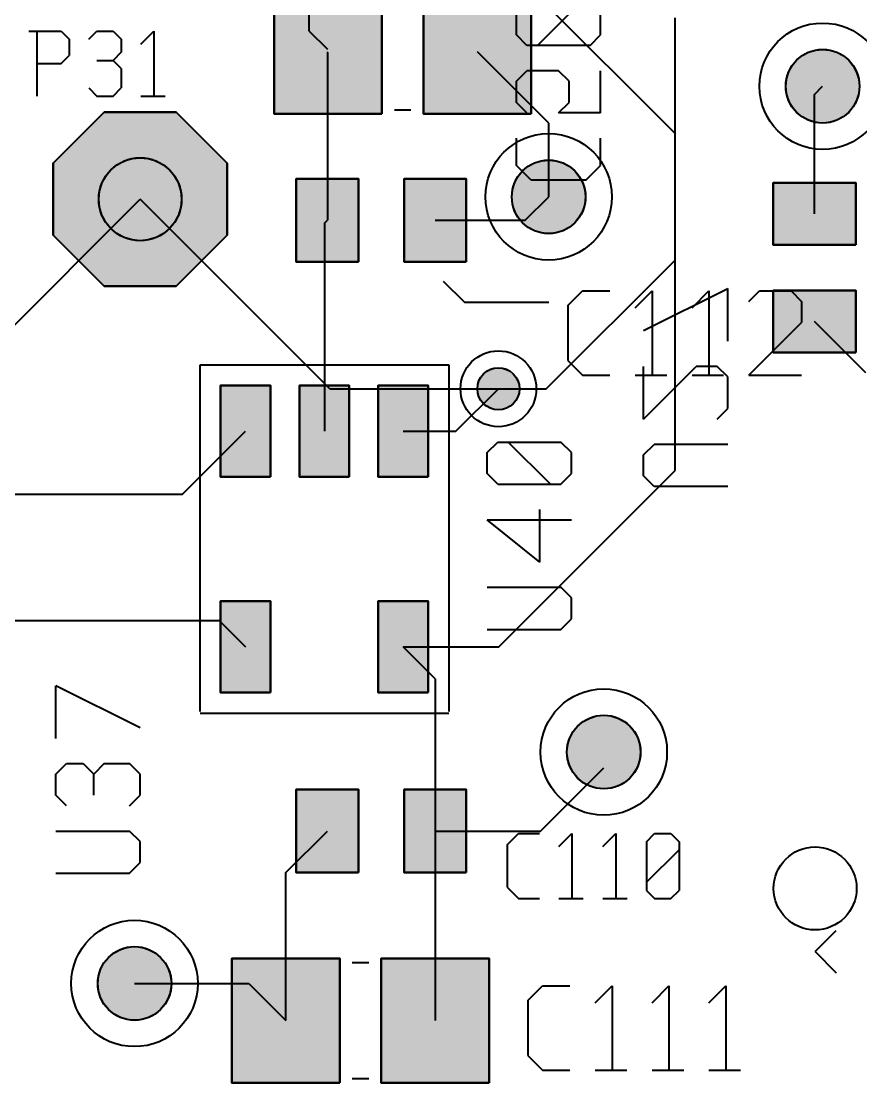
# Model space of a CAD drawing. Header units: millimetres. Extents: x 3 to 131, y 2 to 65.
# Drawn here: x 45.21 to 55.33, y 17.98 to 30.78 of the extents above; entities that cross this region are included whole.
import ezdxf

# ---------------------------------------------------------------- set-up
doc = ezdxf.new("R2010")
doc.units = ezdxf.units.MM
for name, color, linetype in [('bottom_copper', 7, 'Continuous'), ('bottom_silk', 7, 'Continuous'), ('drill_plated', 7, 'Continuous'), ('top_copper', 7, 'Continuous'), ('top_silk', 7, 'Continuous')]:
    doc.layers.add(name, color=color, linetype=linetype)

msp = doc.modelspace()

# ---------------------------------------------------------------- hatches: boundary and pattern name
at = {"layer": 'bottom_copper', "lineweight": 40}
for points in [[(55.31, 29.914), (55.284, 29.83), (55.243, 29.754), (55.188, 29.686), (55.121, 29.631), (55.044, 29.59), (54.961, 29.565), (54.874, 29.556), (54.787, 29.565), (54.704, 29.59), (54.627, 29.631), (54.559, 29.686), (54.504, 29.754), (54.463, 29.83), (54.438, 29.914), (54.429, 30.001), (54.438, 30.087), (54.463, 30.171), (54.504, 30.248), (54.559, 30.315), (54.627, 30.37), (54.704, 30.411), (54.787, 30.437), (54.874, 30.445), (54.961, 30.437), (55.044, 30.411), (55.121, 30.37), (55.188, 30.315), (55.243, 30.248), (55.284, 30.171), (55.31, 30.087), (55.318, 30.001), (55.31, 29.914)], [(47.698, 28.203), (47.083, 27.588), (46.213, 27.588), (45.598, 28.203), (45.598, 29.073), (46.213, 29.688), (47.083, 29.688), (47.698, 29.073), (47.698, 28.203)], [(47.138, 28.541), (47.11, 28.447), (47.064, 28.36), (47.001, 28.285), (46.926, 28.222), (46.839, 28.176), (46.745, 28.148), (46.648, 28.138), (46.55, 28.148), (46.456, 28.176), (46.37, 28.222), (46.294, 28.285), (46.232, 28.36), (46.186, 28.447), (46.157, 28.541), (46.148, 28.638), (46.157, 28.736), (46.186, 28.829), (46.232, 28.916), (46.294, 28.992), (46.37, 29.054), (46.456, 29.1), (46.55, 29.128), (46.648, 29.138), (46.745, 29.128), (46.839, 29.1), (46.926, 29.054), (47.001, 28.992), (47.064, 28.916), (47.11, 28.829), (47.138, 28.736), (47.148, 28.638), (47.138, 28.541)], [(52.008, 28.58), (51.982, 28.496), (51.941, 28.42), (51.886, 28.352), (51.819, 28.297), (51.742, 28.256), (51.659, 28.231), (51.572, 28.222), (51.485, 28.231), (51.402, 28.256), (51.325, 28.297), (51.257, 28.352), (51.202, 28.42), (51.161, 28.496), (51.136, 28.58), (51.127, 28.667), (51.136, 28.753), (51.161, 28.837), (51.202, 28.914), (51.257, 28.981), (51.325, 29.036), (51.402, 29.077), (51.485, 29.103), (51.572, 29.111), (51.659, 29.103), (51.742, 29.077), (51.819, 29.036), (51.886, 28.981), (51.941, 28.914), (51.982, 28.837), (52.008, 28.753), (52.016, 28.667), (52.008, 28.58)], [(55.276, 28.088), (54.276, 28.088), (54.276, 28.837), (55.276, 28.837), (55.276, 28.088)], [(55.276, 26.788), (54.276, 26.788), (54.276, 27.537), (55.276, 27.537), (55.276, 26.788)], [(51.215, 26.303), (51.2, 26.255), (51.177, 26.211), (51.145, 26.172), (51.107, 26.141), (51.063, 26.117), (51.015, 26.103), (50.966, 26.098), (50.916, 26.103), (50.869, 26.117), (50.825, 26.141), (50.786, 26.172), (50.755, 26.211), (50.731, 26.255), (50.717, 26.303), (50.712, 26.352), (50.717, 26.402), (50.731, 26.449), (50.755, 26.493), (50.786, 26.532), (50.825, 26.563), (50.869, 26.587), (50.916, 26.601), (50.966, 26.606), (51.015, 26.601), (51.063, 26.587), (51.107, 26.563), (51.145, 26.532), (51.177, 26.493), (51.2, 26.449), (51.215, 26.402), (51.22, 26.352), (51.215, 26.303)], [(52.672, 21.884), (52.646, 21.8), (52.605, 21.724), (52.55, 21.656), (52.483, 21.601), (52.406, 21.56), (52.323, 21.535), (52.236, 21.526), (52.149, 21.535), (52.066, 21.56), (51.989, 21.601), (51.921, 21.656), (51.866, 21.724), (51.825, 21.8), (51.8, 21.884), (51.791, 21.971), (51.8, 22.057), (51.825, 22.141), (51.866, 22.217), (51.921, 22.285), (51.989, 22.34), (52.066, 22.381), (52.149, 22.406), (52.236, 22.415), (52.323, 22.406), (52.406, 22.381), (52.483, 22.34), (52.55, 22.285), (52.605, 22.217), (52.646, 22.141), (52.672, 22.057), (52.68, 21.971), (52.672, 21.884)], [(47.016, 19.093), (46.991, 19.01), (46.95, 18.933), (46.894, 18.866), (46.827, 18.81), (46.75, 18.769), (46.667, 18.744), (46.58, 18.735), (46.493, 18.744), (46.41, 18.769), (46.333, 18.81), (46.266, 18.866), (46.21, 18.933), (46.169, 19.01), (46.144, 19.093), (46.136, 19.18), (46.144, 19.267), (46.169, 19.35), (46.21, 19.427), (46.266, 19.494), (46.333, 19.55), (46.41, 19.591), (46.493, 19.616), (46.58, 19.625), (46.667, 19.616), (46.75, 19.591), (46.827, 19.55), (46.894, 19.494), (46.95, 19.427), (46.991, 19.35), (47.016, 19.267), (47.025, 19.18), (47.016, 19.093)]]:
    msp.add_hatch(color=7, dxfattribs=at).paths.add_polyline_path(points, flags=0)
at = {"layer": 'drill_plated', "lineweight": 40}
for points in [[(55.31, 29.914), (55.284, 29.83), (55.243, 29.754), (55.188, 29.686), (55.121, 29.631), (55.044, 29.59), (54.961, 29.565), (54.874, 29.556), (54.787, 29.565), (54.704, 29.59), (54.627, 29.631), (54.559, 29.686), (54.504, 29.754), (54.463, 29.83), (54.438, 29.914), (54.429, 30.001), (54.438, 30.087), (54.463, 30.171), (54.504, 30.248), (54.559, 30.315), (54.627, 30.37), (54.704, 30.411), (54.787, 30.437), (54.874, 30.445), (54.961, 30.437), (55.044, 30.411), (55.121, 30.37), (55.188, 30.315), (55.243, 30.248), (55.284, 30.171), (55.31, 30.087), (55.318, 30.001), (55.31, 29.914)], [(47.138, 28.541), (47.11, 28.447), (47.064, 28.36), (47.001, 28.285), (46.926, 28.222), (46.839, 28.176), (46.745, 28.148), (46.648, 28.138), (46.55, 28.148), (46.456, 28.176), (46.37, 28.222), (46.294, 28.285), (46.232, 28.36), (46.186, 28.447), (46.157, 28.541), (46.148, 28.638), (46.157, 28.736), (46.186, 28.829), (46.232, 28.916), (46.294, 28.992), (46.37, 29.054), (46.456, 29.1), (46.55, 29.128), (46.648, 29.138), (46.745, 29.128), (46.839, 29.1), (46.926, 29.054), (47.001, 28.992), (47.064, 28.916), (47.11, 28.829), (47.138, 28.736), (47.148, 28.638), (47.138, 28.541)], [(52.008, 28.58), (51.982, 28.496), (51.941, 28.42), (51.886, 28.352), (51.819, 28.297), (51.742, 28.256), (51.659, 28.231), (51.572, 28.222), (51.485, 28.231), (51.402, 28.256), (51.325, 28.297), (51.257, 28.352), (51.202, 28.42), (51.161, 28.496), (51.136, 28.58), (51.127, 28.667), (51.136, 28.753), (51.161, 28.837), (51.202, 28.914), (51.257, 28.981), (51.325, 29.036), (51.402, 29.077), (51.485, 29.103), (51.572, 29.111), (51.659, 29.103), (51.742, 29.077), (51.819, 29.036), (51.886, 28.981), (51.941, 28.914), (51.982, 28.837), (52.008, 28.753), (52.016, 28.667), (52.008, 28.58)], [(51.215, 26.303), (51.2, 26.255), (51.177, 26.211), (51.145, 26.172), (51.107, 26.141), (51.063, 26.117), (51.015, 26.103), (50.966, 26.098), (50.916, 26.103), (50.869, 26.117), (50.825, 26.141), (50.786, 26.172), (50.755, 26.211), (50.731, 26.255), (50.717, 26.303), (50.712, 26.352), (50.717, 26.402), (50.731, 26.449), (50.755, 26.493), (50.786, 26.532), (50.825, 26.563), (50.869, 26.587), (50.916, 26.601), (50.966, 26.606), (51.015, 26.601), (51.063, 26.587), (51.107, 26.563), (51.145, 26.532), (51.177, 26.493), (51.2, 26.449), (51.215, 26.402), (51.22, 26.352), (51.215, 26.303)], [(52.672, 21.884), (52.646, 21.8), (52.605, 21.724), (52.55, 21.656), (52.483, 21.601), (52.406, 21.56), (52.323, 21.535), (52.236, 21.526), (52.149, 21.535), (52.066, 21.56), (51.989, 21.601), (51.921, 21.656), (51.866, 21.724), (51.825, 21.8), (51.8, 21.884), (51.791, 21.971), (51.8, 22.057), (51.825, 22.141), (51.866, 22.217), (51.921, 22.285), (51.989, 22.34), (52.066, 22.381), (52.149, 22.406), (52.236, 22.415), (52.323, 22.406), (52.406, 22.381), (52.483, 22.34), (52.55, 22.285), (52.605, 22.217), (52.646, 22.141), (52.672, 22.057), (52.68, 21.971), (52.672, 21.884)], [(47.016, 19.093), (46.991, 19.01), (46.95, 18.933), (46.894, 18.866), (46.827, 18.81), (46.75, 18.769), (46.667, 18.744), (46.58, 18.735), (46.493, 18.744), (46.41, 18.769), (46.333, 18.81), (46.266, 18.866), (46.21, 18.933), (46.169, 19.01), (46.144, 19.093), (46.136, 19.18), (46.144, 19.267), (46.169, 19.35), (46.21, 19.427), (46.266, 19.494), (46.333, 19.55), (46.41, 19.591), (46.493, 19.616), (46.58, 19.625), (46.667, 19.616), (46.75, 19.591), (46.827, 19.55), (46.894, 19.494), (46.95, 19.427), (46.991, 19.35), (47.016, 19.267), (47.025, 19.18), (47.016, 19.093)]]:
    msp.add_hatch(color=7, dxfattribs=at).paths.add_polyline_path(points, flags=0)
at = {"layer": 'top_copper', "lineweight": 40}
for points in [[(49.562, 29.666), (48.262, 29.666), (48.262, 31.166), (49.562, 31.166), (49.562, 29.666)], [(51.362, 29.666), (50.062, 29.666), (50.062, 31.166), (51.362, 31.166), (51.362, 29.666)], [(55.31, 29.914), (55.284, 29.83), (55.243, 29.754), (55.188, 29.686), (55.121, 29.631), (55.044, 29.59), (54.961, 29.565), (54.874, 29.556), (54.787, 29.565), (54.704, 29.59), (54.627, 29.631), (54.559, 29.686), (54.504, 29.754), (54.463, 29.83), (54.438, 29.914), (54.429, 30.001), (54.438, 30.087), (54.463, 30.171), (54.504, 30.248), (54.559, 30.315), (54.627, 30.37), (54.704, 30.411), (54.787, 30.437), (54.874, 30.445), (54.961, 30.437), (55.044, 30.411), (55.121, 30.37), (55.188, 30.315), (55.243, 30.248), (55.284, 30.171), (55.31, 30.087), (55.318, 30.001), (55.31, 29.914)], [(47.698, 28.203), (47.083, 27.588), (46.213, 27.588), (45.598, 28.203), (45.598, 29.073), (46.213, 29.688), (47.083, 29.688), (47.698, 29.073), (47.698, 28.203)], [(47.138, 28.541), (47.11, 28.447), (47.064, 28.36), (47.001, 28.285), (46.926, 28.222), (46.839, 28.176), (46.745, 28.148), (46.648, 28.138), (46.55, 28.148), (46.456, 28.176), (46.37, 28.222), (46.294, 28.285), (46.232, 28.36), (46.186, 28.447), (46.157, 28.541), (46.148, 28.638), (46.157, 28.736), (46.186, 28.829), (46.232, 28.916), (46.294, 28.992), (46.37, 29.054), (46.456, 29.1), (46.55, 29.128), (46.648, 29.138), (46.745, 29.128), (46.839, 29.1), (46.926, 29.054), (47.001, 28.992), (47.064, 28.916), (47.11, 28.829), (47.138, 28.736), (47.148, 28.638), (47.138, 28.541)], [(52.008, 28.58), (51.982, 28.496), (51.941, 28.42), (51.886, 28.352), (51.819, 28.297), (51.742, 28.256), (51.659, 28.231), (51.572, 28.222), (51.485, 28.231), (51.402, 28.256), (51.325, 28.297), (51.257, 28.352), (51.202, 28.42), (51.161, 28.496), (51.136, 28.58), (51.127, 28.667), (51.136, 28.753), (51.161, 28.837), (51.202, 28.914), (51.257, 28.981), (51.325, 29.036), (51.402, 29.077), (51.485, 29.103), (51.572, 29.111), (51.659, 29.103), (51.742, 29.077), (51.819, 29.036), (51.886, 28.981), (51.941, 28.914), (51.982, 28.837), (52.008, 28.753), (52.016, 28.667), (52.008, 28.58)], [(49.279, 27.884), (48.529, 27.884), (48.529, 28.884), (49.279, 28.884), (49.279, 27.884)], [(50.579, 27.884), (49.829, 27.884), (49.829, 28.884), (50.579, 28.884), (50.579, 27.884)], [(51.215, 26.303), (51.2, 26.255), (51.177, 26.211), (51.145, 26.172), (51.107, 26.141), (51.063, 26.117), (51.015, 26.103), (50.966, 26.098), (50.916, 26.103), (50.869, 26.117), (50.825, 26.141), (50.786, 26.172), (50.755, 26.211), (50.731, 26.255), (50.717, 26.303), (50.712, 26.352), (50.717, 26.402), (50.731, 26.449), (50.755, 26.493), (50.786, 26.532), (50.825, 26.563), (50.869, 26.587), (50.916, 26.601), (50.966, 26.606), (51.015, 26.601), (51.063, 26.587), (51.107, 26.563), (51.145, 26.532), (51.177, 26.493), (51.2, 26.449), (51.215, 26.402), (51.22, 26.352), (51.215, 26.303)], [(48.218, 25.291), (47.618, 25.291), (47.618, 26.391), (48.218, 26.391), (48.218, 25.291)], [(49.168, 25.291), (48.568, 25.291), (48.568, 26.391), (49.168, 26.391), (49.168, 25.291)], [(50.118, 25.291), (49.518, 25.291), (49.518, 26.391), (50.118, 26.391), (50.118, 25.291)], [(48.218, 22.691), (47.618, 22.691), (47.618, 23.791), (48.218, 23.791), (48.218, 22.691)], [(50.118, 22.691), (49.518, 22.691), (49.518, 23.791), (50.118, 23.791), (50.118, 22.691)], [(52.672, 21.884), (52.646, 21.8), (52.605, 21.724), (52.55, 21.656), (52.483, 21.601), (52.406, 21.56), (52.323, 21.535), (52.236, 21.526), (52.149, 21.535), (52.066, 21.56), (51.989, 21.601), (51.921, 21.656), (51.866, 21.724), (51.825, 21.8), (51.8, 21.884), (51.791, 21.971), (51.8, 22.057), (51.825, 22.141), (51.866, 22.217), (51.921, 22.285), (51.989, 22.34), (52.066, 22.381), (52.149, 22.406), (52.236, 22.415), (52.323, 22.406), (52.406, 22.381), (52.483, 22.34), (52.55, 22.285), (52.605, 22.217), (52.646, 22.141), (52.672, 22.057), (52.68, 21.971), (52.672, 21.884)], [(49.279, 20.518), (48.529, 20.518), (48.529, 21.518), (49.279, 21.518), (49.279, 20.518)], [(50.579, 20.518), (49.829, 20.518), (49.829, 21.518), (50.579, 21.518), (50.579, 20.518)], [(47.016, 19.093), (46.991, 19.01), (46.95, 18.933), (46.894, 18.866), (46.827, 18.81), (46.75, 18.769), (46.667, 18.744), (46.58, 18.735), (46.493, 18.744), (46.41, 18.769), (46.333, 18.81), (46.266, 18.866), (46.21, 18.933), (46.169, 19.01), (46.144, 19.093), (46.136, 19.18), (46.144, 19.267), (46.169, 19.35), (46.21, 19.427), (46.266, 19.494), (46.333, 19.55), (46.41, 19.591), (46.493, 19.616), (46.58, 19.625), (46.667, 19.616), (46.75, 19.591), (46.827, 19.55), (46.894, 19.494), (46.95, 19.427), (46.991, 19.35), (47.016, 19.267), (47.025, 19.18), (47.016, 19.093)], [(49.054, 17.982), (47.754, 17.982), (47.754, 19.482), (49.054, 19.482), (49.054, 17.982)], [(50.854, 17.982), (49.554, 17.982), (49.554, 19.482), (50.854, 19.482), (50.854, 17.982)]]:
    msp.add_hatch(color=7, dxfattribs=at).paths.add_polyline_path(points, flags=0)

# ---------------------------------------------------------------- linework, layer by layer
at = {"layer": 'bottom_copper', "color": 7, "lineweight": 40}
for p, q in [((51.318, 31.207), (53.096, 29.429)), ((54.776, 29.902), (54.874, 30.001)), ((54.776, 28.463), (54.776, 29.902)), ((46.213, 29.688), (45.598, 29.073)), ((47.083, 29.688), (46.213, 29.688)), ((47.698, 29.073), (47.083, 29.688)), ((53.096, 27.905), (53.096, 29.429)), ((45.598, 29.073), (45.598, 28.203)), ((47.698, 28.203), (47.698, 29.073)), ((54.276, 28.837), (54.276, 28.088)), ((55.276, 28.837), (54.276, 28.837)), ((55.276, 28.088), (55.276, 28.837)), ((48.934, 26.352), (46.648, 28.638)), ((45.598, 28.203), (46.213, 27.588)), ((47.083, 27.588), (47.698, 28.203)), ((54.276, 28.088), (55.276, 28.088)), ((51.543, 26.352), (53.096, 27.905)), ((46.213, 27.588), (47.083, 27.588)), ((54.276, 27.537), (54.276, 26.788)), ((55.276, 27.537), (54.276, 27.537)), ((55.276, 26.788), (55.276, 27.537)), ((55.396, 26.543), (54.776, 27.163)), ((54.276, 26.788), (55.276, 26.788)), ((48.934, 26.352), (51.543, 26.352))]:
    msp.add_line(p, q, dxfattribs=at)
for points in [[(55.31, 29.914), (55.284, 29.83), (55.243, 29.754), (55.188, 29.686), (55.121, 29.631), (55.044, 29.59), (54.961, 29.565), (54.874, 29.556), (54.787, 29.565), (54.704, 29.59), (54.627, 29.631), (54.559, 29.686), (54.504, 29.754), (54.463, 29.83), (54.438, 29.914), (54.429, 30.001), (54.438, 30.087), (54.463, 30.171), (54.504, 30.248), (54.559, 30.315), (54.627, 30.37), (54.704, 30.411), (54.787, 30.437), (54.874, 30.445), (54.961, 30.437), (55.044, 30.411), (55.121, 30.37), (55.188, 30.315), (55.243, 30.248), (55.284, 30.171), (55.31, 30.087), (55.318, 30.001), (55.31, 29.914)], [(47.698, 28.203), (47.083, 27.588), (46.213, 27.588), (45.598, 28.203), (45.598, 29.073), (46.213, 29.688), (47.083, 29.688), (47.698, 29.073), (47.698, 28.203)], [(47.138, 28.541), (47.11, 28.447), (47.064, 28.36), (47.001, 28.285), (46.926, 28.222), (46.839, 28.176), (46.745, 28.148), (46.648, 28.138), (46.55, 28.148), (46.456, 28.176), (46.37, 28.222), (46.294, 28.285), (46.232, 28.36), (46.186, 28.447), (46.157, 28.541), (46.148, 28.638), (46.157, 28.736), (46.186, 28.829), (46.232, 28.916), (46.294, 28.992), (46.37, 29.054), (46.456, 29.1), (46.55, 29.128), (46.648, 29.138), (46.745, 29.128), (46.839, 29.1), (46.926, 29.054), (47.001, 28.992), (47.064, 28.916), (47.11, 28.829), (47.138, 28.736), (47.148, 28.638), (47.138, 28.541)], [(52.008, 28.58), (51.982, 28.496), (51.941, 28.42), (51.886, 28.352), (51.819, 28.297), (51.742, 28.256), (51.659, 28.231), (51.572, 28.222), (51.485, 28.231), (51.402, 28.256), (51.325, 28.297), (51.257, 28.352), (51.202, 28.42), (51.161, 28.496), (51.136, 28.58), (51.127, 28.667), (51.136, 28.753), (51.161, 28.837), (51.202, 28.914), (51.257, 28.981), (51.325, 29.036), (51.402, 29.077), (51.485, 29.103), (51.572, 29.111), (51.659, 29.103), (51.742, 29.077), (51.819, 29.036), (51.886, 28.981), (51.941, 28.914), (51.982, 28.837), (52.008, 28.753), (52.016, 28.667), (52.008, 28.58)], [(55.276, 28.088), (54.276, 28.088), (54.276, 28.837), (55.276, 28.837), (55.276, 28.088)], [(55.276, 26.788), (54.276, 26.788), (54.276, 27.537), (55.276, 27.537), (55.276, 26.788)], [(51.215, 26.303), (51.2, 26.255), (51.177, 26.211), (51.145, 26.172), (51.107, 26.141), (51.063, 26.117), (51.015, 26.103), (50.966, 26.098), (50.916, 26.103), (50.869, 26.117), (50.825, 26.141), (50.786, 26.172), (50.755, 26.211), (50.731, 26.255), (50.717, 26.303), (50.712, 26.352), (50.717, 26.402), (50.731, 26.449), (50.755, 26.493), (50.786, 26.532), (50.825, 26.563), (50.869, 26.587), (50.916, 26.601), (50.966, 26.606), (51.015, 26.601), (51.063, 26.587), (51.107, 26.563), (51.145, 26.532), (51.177, 26.493), (51.2, 26.449), (51.215, 26.402), (51.22, 26.352), (51.215, 26.303)], [(52.672, 21.884), (52.646, 21.8), (52.605, 21.724), (52.55, 21.656), (52.483, 21.601), (52.406, 21.56), (52.323, 21.535), (52.236, 21.526), (52.149, 21.535), (52.066, 21.56), (51.989, 21.601), (51.921, 21.656), (51.866, 21.724), (51.825, 21.8), (51.8, 21.884), (51.791, 21.971), (51.8, 22.057), (51.825, 22.141), (51.866, 22.217), (51.921, 22.285), (51.989, 22.34), (52.066, 22.381), (52.149, 22.406), (52.236, 22.415), (52.323, 22.406), (52.406, 22.381), (52.483, 22.34), (52.55, 22.285), (52.605, 22.217), (52.646, 22.141), (52.672, 22.057), (52.68, 21.971), (52.672, 21.884)], [(47.016, 19.093), (46.991, 19.01), (46.95, 18.933), (46.894, 18.866), (46.827, 18.81), (46.75, 18.769), (46.667, 18.744), (46.58, 18.735), (46.493, 18.744), (46.41, 18.769), (46.333, 18.81), (46.266, 18.866), (46.21, 18.933), (46.169, 19.01), (46.144, 19.093), (46.136, 19.18), (46.144, 19.267), (46.169, 19.35), (46.21, 19.427), (46.266, 19.494), (46.333, 19.55), (46.41, 19.591), (46.493, 19.616), (46.58, 19.625), (46.667, 19.616), (46.75, 19.591), (46.827, 19.55), (46.894, 19.494), (46.95, 19.427), (46.991, 19.35), (47.016, 19.267), (47.025, 19.18), (47.016, 19.093)]]:
    msp.add_lwpolyline(points, close=True, dxfattribs=at)
for centre, major_axis in [((54.874, 30.001), (0.762, 0)), ((54.874, 30.001), (0.444, 0)), ((51.572, 28.667), (0.762, 0)), ((46.648, 28.638), (0.5, 0)), ((51.572, 28.667), (0.444, 0)), ((50.966, 26.352), (0.457, 0)), ((50.966, 26.352), (0.254, 0)), ((52.236, 21.971), (0.762, 0)), ((52.236, 21.971), (0.444, 0)), ((46.58, 19.18), (0.762, 0)), ((46.58, 19.18), (0.444, 0))]:
    msp.add_ellipse(centre, major_axis=major_axis, ratio=1, dxfattribs=at)
at = {"layer": 'bottom_silk', "color": 7, "lineweight": 40}
for p, q in [((51.436, 30.492), (51.944, 31)), ((51.182, 30.619), (51.182, 30.873)), ((52.198, 30.619), (52.198, 30.873)), ((51.309, 30.492), (51.182, 30.619)), ((52.071, 30.492), (52.198, 30.619)), ((52.071, 30.492), (51.309, 30.492)), ((51.182, 30.06), (51.309, 30.187)), ((51.69, 30.187), (51.309, 30.187)), ((51.817, 30.06), (51.69, 30.187)), ((52.198, 29.679), (52.198, 30.187)), ((51.182, 29.806), (51.182, 30.06)), ((51.817, 29.806), (51.817, 30.06)), ((51.309, 29.679), (51.182, 29.806)), ((51.69, 29.679), (51.817, 29.806)), ((52.198, 29.679), (51.69, 29.679)), ((51.182, 29.044), (51.182, 29.375)), ((52.198, 29.044), (52.198, 29.375)), ((51.359, 28.867), (51.182, 29.044)), ((52.02, 28.867), (52.198, 29.044)), ((52.02, 28.867), (51.359, 28.867)), ((52.715, 27.054), (53.731, 27.562)), ((53.731, 26.927), (53.731, 27.562)), ((52.715, 25.987), (53.35, 26.622)), ((52.715, 25.987), (52.715, 26.622)), ((53.604, 26.622), (53.35, 26.622)), ((53.731, 26.495), (53.604, 26.622)), ((53.731, 26.114), (53.731, 26.495)), ((53.604, 25.987), (53.731, 26.114)), ((52.715, 25.555), (52.842, 25.682)), ((53.731, 25.682), (52.842, 25.682)), ((52.715, 25.301), (52.715, 25.555)), ((52.842, 25.174), (52.715, 25.301)), ((53.731, 25.174), (52.842, 25.174))]:
    msp.add_line(p, q, dxfattribs=at)
at = {"layer": 'drill_plated', "color": 7, "lineweight": 40}
for points in [[(55.31, 29.914), (55.284, 29.83), (55.243, 29.754), (55.188, 29.686), (55.121, 29.631), (55.044, 29.59), (54.961, 29.565), (54.874, 29.556), (54.787, 29.565), (54.704, 29.59), (54.627, 29.631), (54.559, 29.686), (54.504, 29.754), (54.463, 29.83), (54.438, 29.914), (54.429, 30.001), (54.438, 30.087), (54.463, 30.171), (54.504, 30.248), (54.559, 30.315), (54.627, 30.37), (54.704, 30.411), (54.787, 30.437), (54.874, 30.445), (54.961, 30.437), (55.044, 30.411), (55.121, 30.37), (55.188, 30.315), (55.243, 30.248), (55.284, 30.171), (55.31, 30.087), (55.318, 30.001), (55.31, 29.914)], [(47.138, 28.541), (47.11, 28.447), (47.064, 28.36), (47.001, 28.285), (46.926, 28.222), (46.839, 28.176), (46.745, 28.148), (46.648, 28.138), (46.55, 28.148), (46.456, 28.176), (46.37, 28.222), (46.294, 28.285), (46.232, 28.36), (46.186, 28.447), (46.157, 28.541), (46.148, 28.638), (46.157, 28.736), (46.186, 28.829), (46.232, 28.916), (46.294, 28.992), (46.37, 29.054), (46.456, 29.1), (46.55, 29.128), (46.648, 29.138), (46.745, 29.128), (46.839, 29.1), (46.926, 29.054), (47.001, 28.992), (47.064, 28.916), (47.11, 28.829), (47.138, 28.736), (47.148, 28.638), (47.138, 28.541)], [(52.008, 28.58), (51.982, 28.496), (51.941, 28.42), (51.886, 28.352), (51.819, 28.297), (51.742, 28.256), (51.659, 28.231), (51.572, 28.222), (51.485, 28.231), (51.402, 28.256), (51.325, 28.297), (51.257, 28.352), (51.202, 28.42), (51.161, 28.496), (51.136, 28.58), (51.127, 28.667), (51.136, 28.753), (51.161, 28.837), (51.202, 28.914), (51.257, 28.981), (51.325, 29.036), (51.402, 29.077), (51.485, 29.103), (51.572, 29.111), (51.659, 29.103), (51.742, 29.077), (51.819, 29.036), (51.886, 28.981), (51.941, 28.914), (51.982, 28.837), (52.008, 28.753), (52.016, 28.667), (52.008, 28.58)], [(51.215, 26.303), (51.2, 26.255), (51.177, 26.211), (51.145, 26.172), (51.107, 26.141), (51.063, 26.117), (51.015, 26.103), (50.966, 26.098), (50.916, 26.103), (50.869, 26.117), (50.825, 26.141), (50.786, 26.172), (50.755, 26.211), (50.731, 26.255), (50.717, 26.303), (50.712, 26.352), (50.717, 26.402), (50.731, 26.449), (50.755, 26.493), (50.786, 26.532), (50.825, 26.563), (50.869, 26.587), (50.916, 26.601), (50.966, 26.606), (51.015, 26.601), (51.063, 26.587), (51.107, 26.563), (51.145, 26.532), (51.177, 26.493), (51.2, 26.449), (51.215, 26.402), (51.22, 26.352), (51.215, 26.303)], [(52.672, 21.884), (52.646, 21.8), (52.605, 21.724), (52.55, 21.656), (52.483, 21.601), (52.406, 21.56), (52.323, 21.535), (52.236, 21.526), (52.149, 21.535), (52.066, 21.56), (51.989, 21.601), (51.921, 21.656), (51.866, 21.724), (51.825, 21.8), (51.8, 21.884), (51.791, 21.971), (51.8, 22.057), (51.825, 22.141), (51.866, 22.217), (51.921, 22.285), (51.989, 22.34), (52.066, 22.381), (52.149, 22.406), (52.236, 22.415), (52.323, 22.406), (52.406, 22.381), (52.483, 22.34), (52.55, 22.285), (52.605, 22.217), (52.646, 22.141), (52.672, 22.057), (52.68, 21.971), (52.672, 21.884)], [(47.016, 19.093), (46.991, 19.01), (46.95, 18.933), (46.894, 18.866), (46.827, 18.81), (46.75, 18.769), (46.667, 18.744), (46.58, 18.735), (46.493, 18.744), (46.41, 18.769), (46.333, 18.81), (46.266, 18.866), (46.21, 18.933), (46.169, 19.01), (46.144, 19.093), (46.136, 19.18), (46.144, 19.267), (46.169, 19.35), (46.21, 19.427), (46.266, 19.494), (46.333, 19.55), (46.41, 19.591), (46.493, 19.616), (46.58, 19.625), (46.667, 19.616), (46.75, 19.591), (46.827, 19.55), (46.894, 19.494), (46.95, 19.427), (46.991, 19.35), (47.016, 19.267), (47.025, 19.18), (47.016, 19.093)]]:
    msp.add_lwpolyline(points, close=True, dxfattribs=at)
for centre, major_axis in [((54.874, 30.001), (0.444, 0)), ((46.648, 28.638), (0.5, 0)), ((51.572, 28.667), (0.444, 0)), ((50.966, 26.352), (0.254, 0)), ((52.236, 21.971), (0.444, 0)), ((46.58, 19.18), (0.444, 0))]:
    msp.add_ellipse(centre, major_axis=major_axis, ratio=1, dxfattribs=at)
at = {"layer": 'top_copper', "color": 7, "lineweight": 40}
for p, q in [((48.68, 37.782), (48.68, 30.67)), ((48.262, 31.166), (48.262, 29.666)), ((49.562, 29.666), (49.562, 31.166)), ((50.062, 31.166), (50.062, 29.666)), ((51.362, 29.666), (51.362, 31.166)), ((53.096, 25.365), (53.096, 30.826)), ((48.68, 30.67), (48.904, 30.446)), ((48.904, 30.408), (48.912, 30.416)), ((48.904, 30.408), (48.904, 28.384)), ((51.572, 29.556), (50.712, 30.416)), ((46.213, 29.688), (45.598, 29.073)), ((47.083, 29.688), (46.213, 29.688)), ((47.698, 29.073), (47.083, 29.688)), ((48.262, 29.666), (49.562, 29.666)), ((50.062, 29.666), (51.362, 29.666)), ((51.572, 28.667), (51.572, 29.556)), ((45.598, 29.073), (45.598, 28.203)), ((47.698, 28.203), (47.698, 29.073)), ((49.279, 28.884), (48.529, 28.884)), ((48.529, 28.884), (48.529, 27.884)), ((49.279, 27.884), (49.279, 28.884)), ((50.579, 28.884), (49.829, 28.884)), ((49.829, 28.884), (49.829, 27.884)), ((50.579, 27.884), (50.579, 28.884)), ((44.933, 26.924), (46.648, 28.638)), ((51.289, 28.384), (51.572, 28.667)), ((48.868, 28.348), (48.904, 28.384)), ((48.868, 28.348), (48.868, 25.841)), ((50.204, 28.384), (51.289, 28.384)), ((45.598, 28.203), (46.213, 27.588)), ((47.083, 27.588), (47.698, 28.203)), ((48.529, 27.884), (49.279, 27.884)), ((49.829, 27.884), (50.579, 27.884)), ((46.213, 27.588), (47.083, 27.588)), ((48.218, 26.391), (47.618, 26.391)), ((47.618, 26.391), (47.618, 25.291)), ((48.218, 25.291), (48.218, 26.391)), ((49.168, 26.391), (48.568, 26.391)), ((48.568, 26.391), (48.568, 25.291)), ((49.168, 25.291), (49.168, 26.391)), ((50.118, 26.391), (49.518, 26.391)), ((49.518, 26.391), (49.518, 25.291)), ((50.118, 25.291), (50.118, 26.391)), ((50.454, 25.841), (50.966, 26.352)), ((47.159, 25.082), (47.918, 25.841)), ((49.818, 25.841), (50.454, 25.841)), ((50.972, 23.241), (53.096, 25.365)), ((47.618, 25.291), (48.218, 25.291)), ((48.568, 25.291), (49.168, 25.291)), ((49.518, 25.291), (50.118, 25.291)), ((43.6, 25.082), (47.159, 25.082)), ((48.218, 23.791), (47.618, 23.791)), ((47.618, 23.791), (47.618, 22.691)), ((48.218, 22.691), (48.218, 23.791)), ((50.118, 23.791), (49.518, 23.791)), ((49.518, 23.791), (49.518, 22.691)), ((50.118, 22.691), (50.118, 23.791)), ((43.6, 23.558), (47.6, 23.558)), ((47.6, 23.558), (47.918, 23.241)), ((50.204, 22.855), (49.818, 23.241)), ((49.818, 23.241), (50.972, 23.241)), ((50.204, 22.855), (50.204, 18.732)), ((47.618, 22.691), (48.218, 22.691)), ((49.518, 22.691), (50.118, 22.691)), ((51.474, 21.018), (52.236, 21.78)), ((49.279, 21.518), (48.529, 21.518)), ((48.529, 21.518), (48.529, 20.518)), ((49.279, 20.518), (49.279, 21.518)), ((50.579, 21.518), (49.829, 21.518)), ((49.829, 21.518), (49.829, 20.518)), ((50.579, 20.518), (50.579, 21.518)), ((48.404, 20.518), (48.904, 21.018)), ((50.204, 21.018), (51.474, 21.018)), ((48.404, 18.732), (48.404, 20.518)), ((48.529, 20.518), (49.279, 20.518)), ((49.829, 20.518), (50.579, 20.518)), ((49.054, 19.482), (47.754, 19.482)), ((47.754, 19.482), (47.754, 17.982)), ((49.054, 17.982), (49.054, 19.482)), ((50.854, 19.482), (49.554, 19.482)), ((49.554, 19.482), (49.554, 17.982)), ((50.854, 17.982), (50.854, 19.482)), ((46.58, 19.18), (47.956, 19.18)), ((47.956, 19.18), (48.404, 18.732)), ((47.754, 17.982), (49.054, 17.982)), ((49.554, 17.982), (50.854, 17.982))]:
    msp.add_line(p, q, dxfattribs=at)
for points in [[(49.562, 29.666), (48.262, 29.666), (48.262, 31.166), (49.562, 31.166), (49.562, 29.666)], [(51.362, 29.666), (50.062, 29.666), (50.062, 31.166), (51.362, 31.166), (51.362, 29.666)], [(55.31, 29.914), (55.284, 29.83), (55.243, 29.754), (55.188, 29.686), (55.121, 29.631), (55.044, 29.59), (54.961, 29.565), (54.874, 29.556), (54.787, 29.565), (54.704, 29.59), (54.627, 29.631), (54.559, 29.686), (54.504, 29.754), (54.463, 29.83), (54.438, 29.914), (54.429, 30.001), (54.438, 30.087), (54.463, 30.171), (54.504, 30.248), (54.559, 30.315), (54.627, 30.37), (54.704, 30.411), (54.787, 30.437), (54.874, 30.445), (54.961, 30.437), (55.044, 30.411), (55.121, 30.37), (55.188, 30.315), (55.243, 30.248), (55.284, 30.171), (55.31, 30.087), (55.318, 30.001), (55.31, 29.914)], [(47.698, 28.203), (47.083, 27.588), (46.213, 27.588), (45.598, 28.203), (45.598, 29.073), (46.213, 29.688), (47.083, 29.688), (47.698, 29.073), (47.698, 28.203)], [(47.138, 28.541), (47.11, 28.447), (47.064, 28.36), (47.001, 28.285), (46.926, 28.222), (46.839, 28.176), (46.745, 28.148), (46.648, 28.138), (46.55, 28.148), (46.456, 28.176), (46.37, 28.222), (46.294, 28.285), (46.232, 28.36), (46.186, 28.447), (46.157, 28.541), (46.148, 28.638), (46.157, 28.736), (46.186, 28.829), (46.232, 28.916), (46.294, 28.992), (46.37, 29.054), (46.456, 29.1), (46.55, 29.128), (46.648, 29.138), (46.745, 29.128), (46.839, 29.1), (46.926, 29.054), (47.001, 28.992), (47.064, 28.916), (47.11, 28.829), (47.138, 28.736), (47.148, 28.638), (47.138, 28.541)], [(52.008, 28.58), (51.982, 28.496), (51.941, 28.42), (51.886, 28.352), (51.819, 28.297), (51.742, 28.256), (51.659, 28.231), (51.572, 28.222), (51.485, 28.231), (51.402, 28.256), (51.325, 28.297), (51.257, 28.352), (51.202, 28.42), (51.161, 28.496), (51.136, 28.58), (51.127, 28.667), (51.136, 28.753), (51.161, 28.837), (51.202, 28.914), (51.257, 28.981), (51.325, 29.036), (51.402, 29.077), (51.485, 29.103), (51.572, 29.111), (51.659, 29.103), (51.742, 29.077), (51.819, 29.036), (51.886, 28.981), (51.941, 28.914), (51.982, 28.837), (52.008, 28.753), (52.016, 28.667), (52.008, 28.58)], [(49.279, 27.884), (48.529, 27.884), (48.529, 28.884), (49.279, 28.884), (49.279, 27.884)], [(50.579, 27.884), (49.829, 27.884), (49.829, 28.884), (50.579, 28.884), (50.579, 27.884)], [(51.215, 26.303), (51.2, 26.255), (51.177, 26.211), (51.145, 26.172), (51.107, 26.141), (51.063, 26.117), (51.015, 26.103), (50.966, 26.098), (50.916, 26.103), (50.869, 26.117), (50.825, 26.141), (50.786, 26.172), (50.755, 26.211), (50.731, 26.255), (50.717, 26.303), (50.712, 26.352), (50.717, 26.402), (50.731, 26.449), (50.755, 26.493), (50.786, 26.532), (50.825, 26.563), (50.869, 26.587), (50.916, 26.601), (50.966, 26.606), (51.015, 26.601), (51.063, 26.587), (51.107, 26.563), (51.145, 26.532), (51.177, 26.493), (51.2, 26.449), (51.215, 26.402), (51.22, 26.352), (51.215, 26.303)], [(48.218, 25.291), (47.618, 25.291), (47.618, 26.391), (48.218, 26.391), (48.218, 25.291)], [(49.168, 25.291), (48.568, 25.291), (48.568, 26.391), (49.168, 26.391), (49.168, 25.291)], [(50.118, 25.291), (49.518, 25.291), (49.518, 26.391), (50.118, 26.391), (50.118, 25.291)], [(48.218, 22.691), (47.618, 22.691), (47.618, 23.791), (48.218, 23.791), (48.218, 22.691)], [(50.118, 22.691), (49.518, 22.691), (49.518, 23.791), (50.118, 23.791), (50.118, 22.691)], [(52.672, 21.884), (52.646, 21.8), (52.605, 21.724), (52.55, 21.656), (52.483, 21.601), (52.406, 21.56), (52.323, 21.535), (52.236, 21.526), (52.149, 21.535), (52.066, 21.56), (51.989, 21.601), (51.921, 21.656), (51.866, 21.724), (51.825, 21.8), (51.8, 21.884), (51.791, 21.971), (51.8, 22.057), (51.825, 22.141), (51.866, 22.217), (51.921, 22.285), (51.989, 22.34), (52.066, 22.381), (52.149, 22.406), (52.236, 22.415), (52.323, 22.406), (52.406, 22.381), (52.483, 22.34), (52.55, 22.285), (52.605, 22.217), (52.646, 22.141), (52.672, 22.057), (52.68, 21.971), (52.672, 21.884)], [(49.279, 20.518), (48.529, 20.518), (48.529, 21.518), (49.279, 21.518), (49.279, 20.518)], [(50.579, 20.518), (49.829, 20.518), (49.829, 21.518), (50.579, 21.518), (50.579, 20.518)], [(47.016, 19.093), (46.991, 19.01), (46.95, 18.933), (46.894, 18.866), (46.827, 18.81), (46.75, 18.769), (46.667, 18.744), (46.58, 18.735), (46.493, 18.744), (46.41, 18.769), (46.333, 18.81), (46.266, 18.866), (46.21, 18.933), (46.169, 19.01), (46.144, 19.093), (46.136, 19.18), (46.144, 19.267), (46.169, 19.35), (46.21, 19.427), (46.266, 19.494), (46.333, 19.55), (46.41, 19.591), (46.493, 19.616), (46.58, 19.625), (46.667, 19.616), (46.75, 19.591), (46.827, 19.55), (46.894, 19.494), (46.95, 19.427), (46.991, 19.35), (47.016, 19.267), (47.025, 19.18), (47.016, 19.093)], [(49.054, 17.982), (47.754, 17.982), (47.754, 19.482), (49.054, 19.482), (49.054, 17.982)], [(50.854, 17.982), (49.554, 17.982), (49.554, 19.482), (50.854, 19.482), (50.854, 17.982)]]:
    msp.add_lwpolyline(points, close=True, dxfattribs=at)
for centre, major_axis in [((54.874, 30.001), (0.762, 0)), ((54.874, 30.001), (0.444, 0)), ((51.572, 28.667), (0.762, 0)), ((46.648, 28.638), (0.5, 0)), ((51.572, 28.667), (0.444, 0)), ((50.966, 26.352), (0.457, 0)), ((50.966, 26.352), (0.254, 0)), ((52.236, 21.971), (0.762, 0)), ((52.236, 21.971), (0.444, 0)), ((54.783, 20.326), (0.5, 0)), ((46.58, 19.18), (0.762, 0)), ((46.58, 19.18), (0.444, 0))]:
    msp.add_ellipse(centre, major_axis=major_axis, ratio=1, dxfattribs=at)
at = {"layer": 'top_silk', "color": 7, "lineweight": 40}
for p, q in [((45.305, 30.665), (45.696, 30.665)), ((45.403, 30.665), (45.403, 29.883)), ((45.696, 30.665), (45.794, 30.567)), ((46.029, 30.567), (46.127, 30.665)), ((46.127, 30.665), (46.322, 30.665)), ((46.322, 30.665), (46.42, 30.567)), ((46.655, 30.509), (46.811, 30.665)), ((46.811, 30.665), (46.811, 29.883)), ((45.794, 30.567), (45.794, 30.372)), ((46.42, 30.567), (46.42, 30.411)), ((45.696, 30.274), (45.794, 30.372)), ((46.42, 30.411), (46.322, 30.313)), ((45.403, 30.274), (45.696, 30.274)), ((46.127, 30.313), (46.322, 30.313)), ((46.42, 30.215), (46.322, 30.313)), ((46.42, 30.215), (46.42, 29.98)), ((46.029, 29.98), (46.127, 29.883)), ((46.322, 29.883), (46.42, 29.98)), ((46.127, 29.883), (46.322, 29.883)), ((46.655, 29.883), (46.948, 29.883)), ((49.712, 29.716), (49.912, 29.716)), ((50.302, 27.651), (50.556, 27.397)), ((51.802, 27.355), (51.98, 27.533)), ((51.98, 27.533), (52.31, 27.533)), ((52.614, 27.33), (52.818, 27.533)), ((52.818, 27.533), (52.818, 26.517)), ((53.3, 27.33), (53.504, 27.533)), ((53.504, 27.533), (53.504, 26.517)), ((53.986, 27.406), (54.113, 27.533)), ((54.113, 27.533), (54.494, 27.533)), ((54.494, 27.533), (54.621, 27.406)), ((54.621, 27.406), (54.621, 27.152)), ((50.556, 27.397), (51.572, 27.397)), ((51.802, 27.355), (51.802, 26.695)), ((53.986, 26.517), (54.621, 27.152)), ((47.368, 26.641), (47.368, 22.46)), ((47.37, 26.641), (50.368, 26.641)), ((50.368, 26.641), (50.368, 22.46)), ((51.802, 26.695), (51.98, 26.517)), ((51.98, 26.517), (52.31, 26.517)), ((52.614, 26.517), (52.995, 26.517)), ((53.3, 26.517), (53.681, 26.517)), ((53.986, 26.517), (54.621, 26.517)), ((50.83, 25.583), (50.957, 25.71)), ((50.957, 25.71), (51.719, 25.71)), ((51.592, 25.202), (51.084, 25.71)), ((51.846, 25.583), (51.719, 25.71)), ((50.83, 25.329), (50.83, 25.583)), ((51.846, 25.329), (51.846, 25.583)), ((50.957, 25.202), (50.83, 25.329)), ((51.719, 25.202), (51.846, 25.329)), ((50.957, 25.202), (51.719, 25.202)), ((51.465, 24.262), (51.465, 24.897)), ((51.465, 24.262), (50.83, 24.77)), ((50.83, 24.77), (51.846, 24.77)), ((50.83, 23.958), (51.719, 23.958)), ((51.846, 23.831), (51.719, 23.958)), ((51.846, 23.577), (51.846, 23.831)), ((51.719, 23.45), (51.846, 23.577)), ((50.83, 23.45), (51.719, 23.45)), ((46.648, 22.263), (45.632, 22.771)), ((45.632, 22.136), (45.632, 22.771)), ((47.37, 22.441), (50.368, 22.441)), ((45.632, 21.704), (45.759, 21.831)), ((45.759, 21.831), (45.962, 21.831)), ((45.962, 21.831), (46.089, 21.704)), ((46.216, 21.831), (46.089, 21.704)), ((46.216, 21.831), (46.521, 21.831)), ((46.648, 21.704), (46.521, 21.831)), ((45.632, 21.45), (45.632, 21.704)), ((46.089, 21.45), (46.089, 21.704)), ((46.648, 21.45), (46.648, 21.704)), ((45.759, 21.323), (45.632, 21.45)), ((46.521, 21.323), (46.648, 21.45)), ((45.632, 21.018), (46.521, 21.018)), ((46.648, 20.891), (46.521, 21.018)), ((46.648, 20.637), (46.648, 20.891)), ((51.07, 20.851), (51.207, 20.988)), ((51.207, 20.988), (51.461, 20.988)), ((51.696, 20.831), (51.852, 20.988)), ((51.852, 20.988), (51.852, 20.205)), ((52.224, 20.831), (52.38, 20.988)), ((52.38, 20.988), (52.38, 20.205)), ((52.752, 20.89), (52.849, 20.988)), ((52.752, 20.89), (52.752, 20.303)), ((52.849, 20.988), (53.045, 20.988)), ((53.045, 20.988), (53.143, 20.89)), ((53.143, 20.89), (53.143, 20.303)), ((51.07, 20.851), (51.07, 20.342)), ((52.752, 20.401), (53.143, 20.792)), ((46.521, 20.51), (46.648, 20.637)), ((45.632, 20.51), (46.521, 20.51)), ((51.07, 20.342), (51.207, 20.205)), ((52.752, 20.303), (52.849, 20.205)), ((53.045, 20.205), (53.143, 20.303)), ((51.207, 20.205), (51.461, 20.205)), ((51.696, 20.205), (51.989, 20.205)), ((52.224, 20.205), (52.517, 20.205)), ((52.849, 20.205), (53.045, 20.205)), ((54.783, 19.564), (55.037, 19.818)), ((54.783, 19.564), (55.037, 19.31)), ((49.204, 19.432), (49.404, 19.432)), ((51.32, 18.973), (51.497, 19.151)), ((51.497, 19.151), (51.828, 19.151)), ((52.132, 18.948), (52.336, 19.151)), ((52.336, 19.151), (52.336, 18.135)), ((52.818, 18.948), (53.021, 19.151)), ((53.021, 19.151), (53.021, 18.135)), ((53.504, 18.948), (53.707, 19.151)), ((53.707, 19.151), (53.707, 18.135)), ((51.32, 18.973), (51.32, 18.313)), ((51.32, 18.313), (51.497, 18.135)), ((51.497, 18.135), (51.828, 18.135)), ((52.132, 18.135), (52.513, 18.135)), ((52.818, 18.135), (53.199, 18.135)), ((53.504, 18.135), (53.885, 18.135)), ((49.204, 18.032), (49.404, 18.032))]:
    msp.add_line(p, q, dxfattribs=at)

doc.saveas('drawing.dxf')
